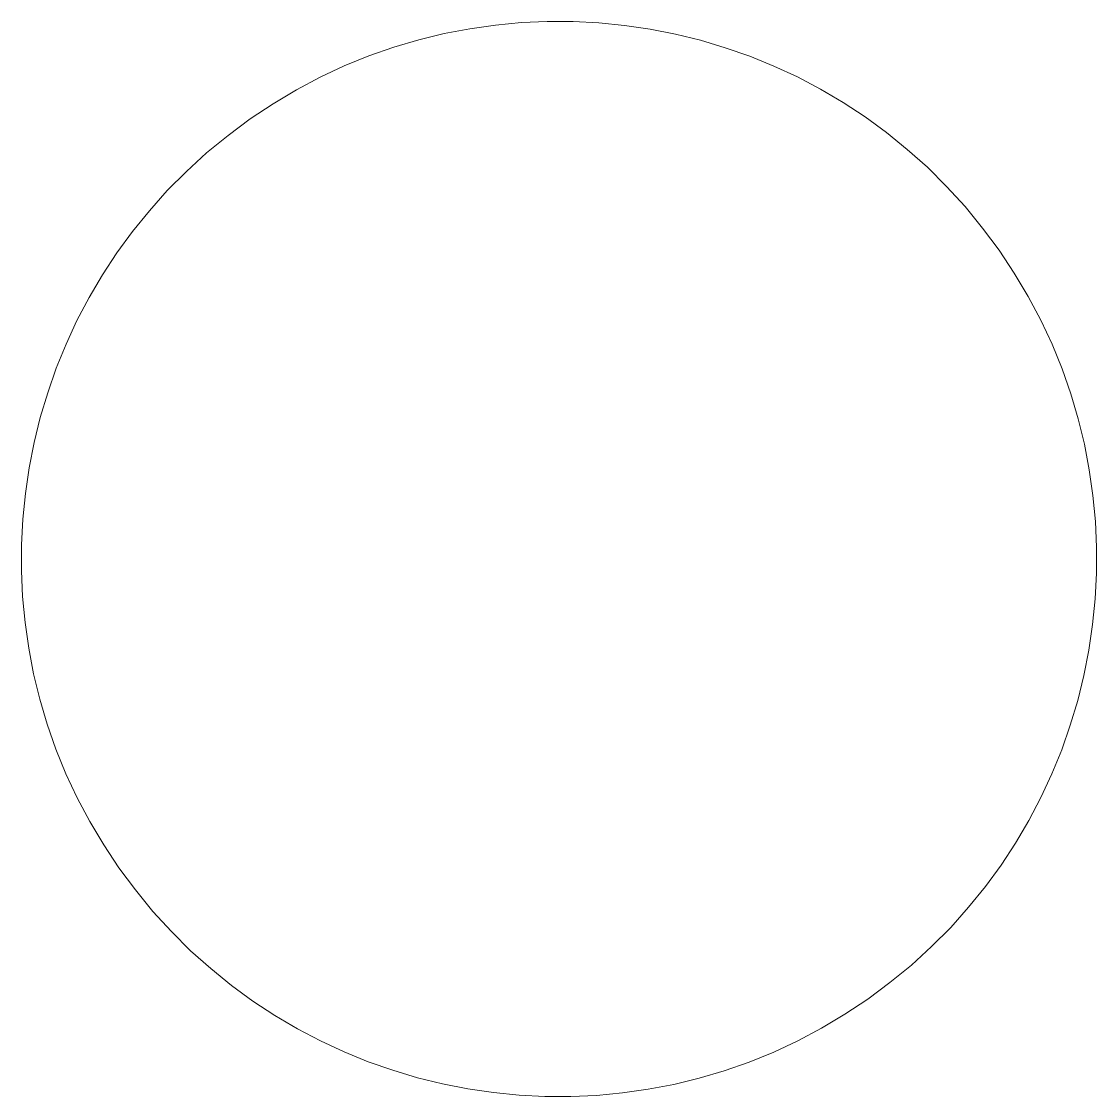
# Model space of a CAD drawing. Header units: millimetres. Extents: x -288 to 276, y -577 to 587.
# Drawn here: x -221.75 to -201.75, y -533.23 to -513.24 of the extents above; entities that cross this region are included whole.
import ezdxf

# ---------------------------------------------------------------- set-up
doc = ezdxf.new("R2010")
doc.units = ezdxf.units.MM
doc.header["$MEASUREMENT"] = 0
doc.layers.add('6mm Endcaps', color=7, linetype='Continuous')

msp = doc.modelspace()

# ---------------------------------------------------------------- linework, layer by layer
at = {"layer": '6mm Endcaps', "color": 18, "lineweight": 9}
msp.add_open_spline([(-203.8674, -517.0785), (-203.8674, -517.0785), (-204.1945, -516.681), (-204.1945, -516.681), (-204.1945, -516.681), (-204.1945, -516.681), (-204.5376, -516.3046), (-204.5376, -516.3046), (-204.5376, -516.3046), (-204.5376, -516.3046), (-204.8958, -515.9494), (-204.8958, -515.9494), (-204.8958, -515.9494), (-204.8958, -515.9494), (-205.2683, -515.6154), (-205.2683, -515.6154), (-205.2683, -515.6154), (-205.2683, -515.6154), (-205.6541, -515.3029), (-205.6541, -515.3029), (-205.6541, -515.3029), (-205.6541, -515.3029), (-206.0525, -515.012), (-206.0525, -515.012), (-206.0525, -515.012), (-206.0525, -515.012), (-206.4624, -514.7426), (-206.4624, -514.7426), (-206.4624, -514.7426), (-206.4624, -514.7426), (-206.8831, -514.495), (-206.8831, -514.495), (-206.8831, -514.495), (-206.8831, -514.495), (-207.3136, -514.2692), (-207.3136, -514.2692), (-207.3136, -514.2692), (-207.3136, -514.2692), (-207.7531, -514.0654), (-207.7531, -514.0654), (-207.7531, -514.0654), (-207.7531, -514.0654), (-208.2007, -513.8837), (-208.2007, -513.8837), (-208.2007, -513.8837), (-208.2007, -513.8837), (-208.6554, -513.7241), (-208.6554, -513.7241), (-208.6554, -513.7241), (-208.6554, -513.7241), (-209.1165, -513.5868), (-209.1165, -513.5868), (-209.1165, -513.5868), (-209.1165, -513.5868), (-209.583, -513.4719), (-209.583, -513.4719), (-209.583, -513.4719), (-209.583, -513.4719), (-210.0541, -513.3794), (-210.0541, -513.3794), (-210.0541, -513.3794), (-210.0541, -513.3794), (-210.5288, -513.3096), (-210.5288, -513.3096), (-210.5288, -513.3096), (-210.5288, -513.3096), (-211.0064, -513.2625), (-211.0064, -513.2625), (-211.0064, -513.2625), (-211.0064, -513.2625), (-211.4858, -513.2382), (-211.4858, -513.2382), (-211.4858, -513.2382), (-211.4858, -513.2382), (-211.9662, -513.2369), (-211.9662, -513.2369), (-211.9662, -513.2369), (-211.9662, -513.2369), (-212.4468, -513.2586), (-212.4468, -513.2586), (-212.4468, -513.2586), (-212.4468, -513.2586), (-212.9267, -513.3034), (-212.9267, -513.3034), (-212.9267, -513.3034), (-212.9267, -513.3034), (-213.4049, -513.3715), (-213.4049, -513.3715), (-213.4049, -513.3715), (-213.4049, -513.3715), (-213.8807, -513.4629), (-213.8807, -513.4629), (-213.8807, -513.4629), (-213.8807, -513.4629), (-214.353, -513.5778), (-214.353, -513.5778), (-214.353, -513.5778), (-214.353, -513.5778), (-214.8211, -513.7163), (-214.8211, -513.7163), (-214.8211, -513.7163), (-214.8211, -513.7163), (-215.2841, -513.8785), (-215.2841, -513.8785), (-215.2841, -513.8785), (-215.2841, -513.8785), (-215.741, -514.0644), (-215.741, -514.0644), (-215.741, -514.0644), (-215.741, -514.0644), (-216.1909, -514.2743), (-216.1909, -514.2743), (-216.1909, -514.2743), (-216.1909, -514.2743), (-216.6331, -514.5082), (-216.6331, -514.5082), (-216.6331, -514.5082), (-216.6331, -514.5082), (-217.0667, -514.7662), (-217.0667, -514.7662), (-217.0667, -514.7662), (-217.0667, -514.7662), (-217.4906, -515.0484), (-217.4906, -515.0484), (-217.4906, -515.0484), (-217.4906, -515.0484), (-217.9041, -515.355), (-217.9041, -515.355), (-217.9041, -515.355), (-217.9041, -515.355), (-218.3016, -515.6821), (-218.3016, -515.6821), (-218.3016, -515.6821), (-218.3016, -515.6821), (-218.6781, -516.0251), (-218.6781, -516.0251), (-218.6781, -516.0251), (-218.6781, -516.0251), (-219.0333, -516.3834), (-219.0333, -516.3834), (-219.0333, -516.3834), (-219.0333, -516.3834), (-219.3672, -516.7559), (-219.3672, -516.7559), (-219.3672, -516.7559), (-219.3672, -516.7559), (-219.6797, -517.1417), (-219.6797, -517.1417), (-219.6797, -517.1417), (-219.6797, -517.1417), (-219.9707, -517.54), (-219.9707, -517.54), (-219.9707, -517.54), (-219.9707, -517.54), (-220.24, -517.95), (-220.24, -517.95), (-220.24, -517.95), (-220.24, -517.95), (-220.4876, -518.3707), (-220.4876, -518.3707), (-220.4876, -518.3707), (-220.4876, -518.3707), (-220.7134, -518.8012), (-220.7134, -518.8012), (-220.7134, -518.8012), (-220.7134, -518.8012), (-220.9172, -519.2407), (-220.9172, -519.2407), (-220.9172, -519.2407), (-220.9172, -519.2407), (-221.099, -519.6882), (-221.099, -519.6882), (-221.099, -519.6882), (-221.099, -519.6882), (-221.2585, -520.143), (-221.2585, -520.143), (-221.2585, -520.143), (-221.2585, -520.143), (-221.3958, -520.6041), (-221.3958, -520.6041), (-221.3958, -520.6041), (-221.3958, -520.6041), (-221.5108, -521.0706), (-221.5108, -521.0706), (-221.5108, -521.0706), (-221.5108, -521.0706), (-221.6032, -521.5417), (-221.6032, -521.5417), (-221.6032, -521.5417), (-221.6032, -521.5417), (-221.673, -522.0164), (-221.673, -522.0164), (-221.673, -522.0164), (-221.673, -522.0164), (-221.7201, -522.4939), (-221.7201, -522.4939), (-221.7201, -522.4939), (-221.7201, -522.4939), (-221.7444, -522.9734), (-221.7444, -522.9734), (-221.7444, -522.9734), (-221.7444, -522.9734), (-221.7457, -523.4538), (-221.7457, -523.4538), (-221.7457, -523.4538), (-221.7457, -523.4538), (-221.7241, -523.9344), (-221.7241, -523.9344), (-221.7241, -523.9344), (-221.7241, -523.9344), (-221.6792, -524.4143), (-221.6792, -524.4143), (-221.6792, -524.4143), (-221.6792, -524.4143), (-221.6112, -524.8925), (-221.6112, -524.8925), (-221.6112, -524.8925), (-221.6112, -524.8925), (-221.5197, -525.3682), (-221.5197, -525.3682), (-221.5197, -525.3682), (-221.5197, -525.3682), (-221.4048, -525.8406), (-221.4048, -525.8406), (-221.4048, -525.8406), (-221.4048, -525.8406), (-221.2663, -526.3087), (-221.2663, -526.3087), (-221.2663, -526.3087), (-221.2663, -526.3087), (-221.1042, -526.7716), (-221.1042, -526.7716), (-221.1042, -526.7716), (-221.1042, -526.7716), (-220.9182, -527.2285), (-220.9182, -527.2285), (-220.9182, -527.2285), (-220.9182, -527.2285), (-220.7083, -527.6785), (-220.7083, -527.6785), (-220.7083, -527.6785), (-220.7083, -527.6785), (-220.4744, -528.1207), (-220.4744, -528.1207), (-220.4744, -528.1207), (-220.4744, -528.1207), (-220.2164, -528.5542), (-220.2164, -528.5542), (-220.2164, -528.5542), (-220.2164, -528.5542), (-219.9342, -528.9782), (-219.9342, -528.9782), (-219.9342, -528.9782), (-219.9342, -528.9782), (-219.6276, -529.3917), (-219.6276, -529.3917), (-219.6276, -529.3917), (-219.6276, -529.3917), (-219.3006, -529.7892), (-219.3006, -529.7892), (-219.3006, -529.7892), (-219.3006, -529.7892), (-218.9575, -530.1656), (-218.9575, -530.1656), (-218.9575, -530.1656), (-218.9575, -530.1656), (-218.5992, -530.5208), (-218.5992, -530.5208), (-218.5992, -530.5208), (-218.5992, -530.5208), (-218.2268, -530.8547), (-218.2268, -530.8547), (-218.2268, -530.8547), (-218.2268, -530.8547), (-217.8409, -531.1672), (-217.8409, -531.1672), (-217.8409, -531.1672), (-217.8409, -531.1672), (-217.4426, -531.4582), (-217.4426, -531.4582), (-217.4426, -531.4582), (-217.4426, -531.4582), (-217.0326, -531.7276), (-217.0326, -531.7276), (-217.0326, -531.7276), (-217.0326, -531.7276), (-216.6119, -531.9752), (-216.6119, -531.9752), (-216.6119, -531.9752), (-216.6119, -531.9752), (-216.1814, -532.2009), (-216.1814, -532.2009), (-216.1814, -532.2009), (-216.1814, -532.2009), (-215.7419, -532.4048), (-215.7419, -532.4048), (-215.7419, -532.4048), (-215.7419, -532.4048), (-215.2944, -532.5865), (-215.2944, -532.5865), (-215.2944, -532.5865), (-215.2944, -532.5865), (-214.8396, -532.7461), (-214.8396, -532.7461), (-214.8396, -532.7461), (-214.8396, -532.7461), (-214.3785, -532.8834), (-214.3785, -532.8834), (-214.3785, -532.8834), (-214.3785, -532.8834), (-213.912, -532.9983), (-213.912, -532.9983), (-213.912, -532.9983), (-213.912, -532.9983), (-213.441, -533.0907), (-213.441, -533.0907), (-213.441, -533.0907), (-213.441, -533.0907), (-212.9662, -533.1606), (-212.9662, -533.1606), (-212.9662, -533.1606), (-212.9662, -533.1606), (-212.4887, -533.2077), (-212.4887, -533.2077), (-212.4887, -533.2077), (-212.4887, -533.2077), (-212.0093, -533.2319), (-212.0093, -533.2319), (-212.0093, -533.2319), (-212.0093, -533.2319), (-211.5288, -533.2333), (-211.5288, -533.2333), (-211.5288, -533.2333), (-211.5288, -533.2333), (-211.0482, -533.2116), (-211.0482, -533.2116), (-211.0482, -533.2116), (-211.0482, -533.2116), (-210.5684, -533.1668), (-210.5684, -533.1668), (-210.5684, -533.1668), (-210.5684, -533.1668), (-210.0901, -533.0987), (-210.0901, -533.0987), (-210.0901, -533.0987), (-210.0901, -533.0987), (-209.6144, -533.0073), (-209.6144, -533.0073), (-209.6144, -533.0073), (-209.6144, -533.0073), (-209.142, -532.8924), (-209.142, -532.8924), (-209.142, -532.8924), (-209.142, -532.8924), (-208.6739, -532.7539), (-208.6739, -532.7539), (-208.6739, -532.7539), (-208.6739, -532.7539), (-208.211, -532.5917), (-208.211, -532.5917), (-208.211, -532.5917), (-208.211, -532.5917), (-207.7541, -532.4057), (-207.7541, -532.4057), (-207.7541, -532.4057), (-207.7541, -532.4057), (-207.3041, -532.1959), (-207.3041, -532.1959), (-207.3041, -532.1959), (-207.3041, -532.1959), (-206.8619, -531.962), (-206.8619, -531.962), (-206.8619, -531.962), (-206.8619, -531.962), (-206.4284, -531.704), (-206.4284, -531.704), (-206.4284, -531.704), (-206.4284, -531.704), (-206.0044, -531.4218), (-206.0044, -531.4218), (-206.0044, -531.4218), (-206.0044, -531.4218), (-205.5909, -531.1152), (-205.5909, -531.1152), (-205.5909, -531.1152), (-205.5909, -531.1152), (-205.1934, -530.7881), (-205.1934, -530.7881), (-205.1934, -530.7881), (-205.1934, -530.7881), (-204.817, -530.445), (-204.817, -530.445), (-204.817, -530.445), (-204.817, -530.445), (-204.4618, -530.0868), (-204.4618, -530.0868), (-204.4618, -530.0868), (-204.4618, -530.0868), (-204.1279, -529.7143), (-204.1279, -529.7143), (-204.1279, -529.7143), (-204.1279, -529.7143), (-203.8154, -529.3285), (-203.8154, -529.3285), (-203.8154, -529.3285), (-203.8154, -529.3285), (-203.5244, -528.9301), (-203.5244, -528.9301), (-203.5244, -528.9301), (-203.5244, -528.9301), (-203.2551, -528.5202), (-203.2551, -528.5202), (-203.2551, -528.5202), (-203.2551, -528.5202), (-203.0074, -528.0995), (-203.0074, -528.0995), (-203.0074, -528.0995), (-203.0074, -528.0995), (-202.7817, -527.669), (-202.7817, -527.669), (-202.7817, -527.669), (-202.7817, -527.669), (-202.5779, -527.2295), (-202.5779, -527.2295), (-202.5779, -527.2295), (-202.5779, -527.2295), (-202.3961, -526.7819), (-202.3961, -526.7819), (-202.3961, -526.7819), (-202.3961, -526.7819), (-202.2365, -526.3272), (-202.2365, -526.3272), (-202.2365, -526.3272), (-202.2365, -526.3272), (-202.0992, -525.8661), (-202.0992, -525.8661), (-202.0992, -525.8661), (-202.0992, -525.8661), (-201.9843, -525.3996), (-201.9843, -525.3996), (-201.9843, -525.3996), (-201.9843, -525.3996), (-201.8919, -524.9285), (-201.8919, -524.9285), (-201.8919, -524.9285), (-201.8919, -524.9285), (-201.8221, -524.4538), (-201.8221, -524.4538), (-201.8221, -524.4538), (-201.8221, -524.4538), (-201.775, -523.9763), (-201.775, -523.9763), (-201.775, -523.9763), (-201.775, -523.9763), (-201.7507, -523.4968), (-201.7507, -523.4968), (-201.7507, -523.4968), (-201.7507, -523.4968), (-201.7493, -523.0164), (-201.7493, -523.0164), (-201.7493, -523.0164), (-201.7493, -523.0164), (-201.771, -522.5358), (-201.771, -522.5358), (-201.771, -522.5358), (-201.771, -522.5358), (-201.8158, -522.0559), (-201.8158, -522.0559), (-201.8158, -522.0559), (-201.8158, -522.0559), (-201.8839, -521.5777), (-201.8839, -521.5777), (-201.8839, -521.5777), (-201.8839, -521.5777), (-201.9753, -521.1019), (-201.9753, -521.1019), (-201.9753, -521.1019), (-201.9753, -521.1019), (-202.0902, -520.6296), (-202.0902, -520.6296), (-202.0902, -520.6296), (-202.0902, -520.6296), (-202.2287, -520.1615), (-202.2287, -520.1615), (-202.2287, -520.1615), (-202.2287, -520.1615), (-202.3909, -519.6986), (-202.3909, -519.6986), (-202.3909, -519.6986), (-202.3909, -519.6986), (-202.5769, -519.2417), (-202.5769, -519.2417), (-202.5769, -519.2417), (-202.5769, -519.2417), (-202.7867, -518.7917), (-202.7867, -518.7917), (-202.7867, -518.7917), (-202.7867, -518.7917), (-203.0206, -518.3495), (-203.0206, -518.3495), (-203.0206, -518.3495), (-203.0206, -518.3495), (-203.2786, -517.916), (-203.2786, -517.916), (-203.2786, -517.916), (-203.2786, -517.916), (-203.5609, -517.492), (-203.5609, -517.492), (-203.5609, -517.492), (-203.5609, -517.492), (-203.8674, -517.0785), (-203.8674, -517.0785)], degree=3, knots=[0, 0, 0, 0, 0.0077519, 0.0077519, 0.0077519, 0.0077519, 0.0155039, 0.0155039, 0.0155039, 0.0155039, 0.0232558, 0.0232558, 0.0232558, 0.0232558, 0.0310078, 0.0310078, 0.0310078, 0.0310078, 0.0387597, 0.0387597, 0.0387597, 0.0387597, 0.0465116, 0.0465116, 0.0465116, 0.0465116, 0.0542636, 0.0542636, 0.0542636, 0.0542636, 0.0620155, 0.0620155, 0.0620155, 0.0620155, 0.0697674, 0.0697674, 0.0697674, 0.0697674, 0.0775194, 0.0775194, 0.0775194, 0.0775194, 0.0852713, 0.0852713, 0.0852713, 0.0852713, 0.0930233, 0.0930233, 0.0930233, 0.0930233, 0.1007752, 0.1007752, 0.1007752, 0.1007752, 0.1085271, 0.1085271, 0.1085271, 0.1085271, 0.1162791, 0.1162791, 0.1162791, 0.1162791, 0.124031, 0.124031, 0.124031, 0.124031, 0.1317829, 0.1317829, 0.1317829, 0.1317829, 0.1395349, 0.1395349, 0.1395349, 0.1395349, 0.1472868, 0.1472868, 0.1472868, 0.1472868, 0.1550388, 0.1550388, 0.1550388, 0.1550388, 0.1627907, 0.1627907, 0.1627907, 0.1627907, 0.1705426, 0.1705426, 0.1705426, 0.1705426, 0.1782946, 0.1782946, 0.1782946, 0.1782946, 0.1860465, 0.1860465, 0.1860465, 0.1860465, 0.1937984, 0.1937984, 0.1937984, 0.1937984, 0.2015504, 0.2015504, 0.2015504, 0.2015504, 0.2093023, 0.2093023, 0.2093023, 0.2093023, 0.2170543, 0.2170543, 0.2170543, 0.2170543, 0.2248062, 0.2248062, 0.2248062, 0.2248062, 0.2325581, 0.2325581, 0.2325581, 0.2325581, 0.2403101, 0.2403101, 0.2403101, 0.2403101, 0.248062, 0.248062, 0.248062, 0.248062, 0.255814, 0.255814, 0.255814, 0.255814, 0.2635659, 0.2635659, 0.2635659, 0.2635659, 0.2713178, 0.2713178, 0.2713178, 0.2713178, 0.2790698, 0.2790698, 0.2790698, 0.2790698, 0.2868217, 0.2868217, 0.2868217, 0.2868217, 0.2945736, 0.2945736, 0.2945736, 0.2945736, 0.3023256, 0.3023256, 0.3023256, 0.3023256, 0.3100775, 0.3100775, 0.3100775, 0.3100775, 0.3178295, 0.3178295, 0.3178295, 0.3178295, 0.3255814, 0.3255814, 0.3255814, 0.3255814, 0.3333333, 0.3333333, 0.3333333, 0.3333333, 0.3410853, 0.3410853, 0.3410853, 0.3410853, 0.3488372, 0.3488372, 0.3488372, 0.3488372, 0.3565891, 0.3565891, 0.3565891, 0.3565891, 0.3643411, 0.3643411, 0.3643411, 0.3643411, 0.372093, 0.372093, 0.372093, 0.372093, 0.379845, 0.379845, 0.379845, 0.379845, 0.3875969, 0.3875969, 0.3875969, 0.3875969, 0.3953488, 0.3953488, 0.3953488, 0.3953488, 0.4031008, 0.4031008, 0.4031008, 0.4031008, 0.4108527, 0.4108527, 0.4108527, 0.4108527, 0.4186047, 0.4186047, 0.4186047, 0.4186047, 0.4263566, 0.4263566, 0.4263566, 0.4263566, 0.4341085, 0.4341085, 0.4341085, 0.4341085, 0.4418605, 0.4418605, 0.4418605, 0.4418605, 0.4496124, 0.4496124, 0.4496124, 0.4496124, 0.4573643, 0.4573643, 0.4573643, 0.4573643, 0.4651163, 0.4651163, 0.4651163, 0.4651163, 0.4728682, 0.4728682, 0.4728682, 0.4728682, 0.4806202, 0.4806202, 0.4806202, 0.4806202, 0.4883721, 0.4883721, 0.4883721, 0.4883721, 0.496124, 0.496124, 0.496124, 0.496124, 0.503876, 0.503876, 0.503876, 0.503876, 0.5116279, 0.5116279, 0.5116279, 0.5116279, 0.5193798, 0.5193798, 0.5193798, 0.5193798, 0.5271318, 0.5271318, 0.5271318, 0.5271318, 0.5348837, 0.5348837, 0.5348837, 0.5348837, 0.5426357, 0.5426357, 0.5426357, 0.5426357, 0.5503876, 0.5503876, 0.5503876, 0.5503876, 0.5581395, 0.5581395, 0.5581395, 0.5581395, 0.5658915, 0.5658915, 0.5658915, 0.5658915, 0.5736434, 0.5736434, 0.5736434, 0.5736434, 0.5813953, 0.5813953, 0.5813953, 0.5813953, 0.5891473, 0.5891473, 0.5891473, 0.5891473, 0.5968992, 0.5968992, 0.5968992, 0.5968992, 0.6046512, 0.6046512, 0.6046512, 0.6046512, 0.6124031, 0.6124031, 0.6124031, 0.6124031, 0.620155, 0.620155, 0.620155, 0.620155, 0.627907, 0.627907, 0.627907, 0.627907, 0.6356589, 0.6356589, 0.6356589, 0.6356589, 0.6434109, 0.6434109, 0.6434109, 0.6434109, 0.6511628, 0.6511628, 0.6511628, 0.6511628, 0.6589147, 0.6589147, 0.6589147, 0.6589147, 0.6666667, 0.6666667, 0.6666667, 0.6666667, 0.6744186, 0.6744186, 0.6744186, 0.6744186, 0.6821705, 0.6821705, 0.6821705, 0.6821705, 0.6899225, 0.6899225, 0.6899225, 0.6899225, 0.6976744, 0.6976744, 0.6976744, 0.6976744, 0.7054264, 0.7054264, 0.7054264, 0.7054264, 0.7131783, 0.7131783, 0.7131783, 0.7131783, 0.7209302, 0.7209302, 0.7209302, 0.7209302, 0.7286822, 0.7286822, 0.7286822, 0.7286822, 0.7364341, 0.7364341, 0.7364341, 0.7364341, 0.744186, 0.744186, 0.744186, 0.744186, 0.751938, 0.751938, 0.751938, 0.751938, 0.7596899, 0.7596899, 0.7596899, 0.7596899, 0.7674419, 0.7674419, 0.7674419, 0.7674419, 0.7751938, 0.7751938, 0.7751938, 0.7751938, 0.7829457, 0.7829457, 0.7829457, 0.7829457, 0.7906977, 0.7906977, 0.7906977, 0.7906977, 0.7984496, 0.7984496, 0.7984496, 0.7984496, 0.8062016, 0.8062016, 0.8062016, 0.8062016, 0.8139535, 0.8139535, 0.8139535, 0.8139535, 0.8217054, 0.8217054, 0.8217054, 0.8217054, 0.8294574, 0.8294574, 0.8294574, 0.8294574, 0.8372093, 0.8372093, 0.8372093, 0.8372093, 0.8449612, 0.8449612, 0.8449612, 0.8449612, 0.8527132, 0.8527132, 0.8527132, 0.8527132, 0.8604651, 0.8604651, 0.8604651, 0.8604651, 0.8682171, 0.8682171, 0.8682171, 0.8682171, 0.875969, 0.875969, 0.875969, 0.875969, 0.8837209, 0.8837209, 0.8837209, 0.8837209, 0.8914729, 0.8914729, 0.8914729, 0.8914729, 0.8992248, 0.8992248, 0.8992248, 0.8992248, 0.9069767, 0.9069767, 0.9069767, 0.9069767, 0.9147287, 0.9147287, 0.9147287, 0.9147287, 0.9224806, 0.9224806, 0.9224806, 0.9224806, 0.9302326, 0.9302326, 0.9302326, 0.9302326, 0.9379845, 0.9379845, 0.9379845, 0.9379845, 0.9457364, 0.9457364, 0.9457364, 0.9457364, 0.9534884, 0.9534884, 0.9534884, 0.9534884, 0.9612403, 0.9612403, 0.9612403, 0.9612403, 0.9689922, 0.9689922, 0.9689922, 0.9689922, 0.9767442, 0.9767442, 0.9767442, 0.9767442, 0.9844961, 0.9844961, 0.9844961, 0.9844961, 1, 1, 1, 1], dxfattribs=at)

doc.saveas('drawing.dxf')
